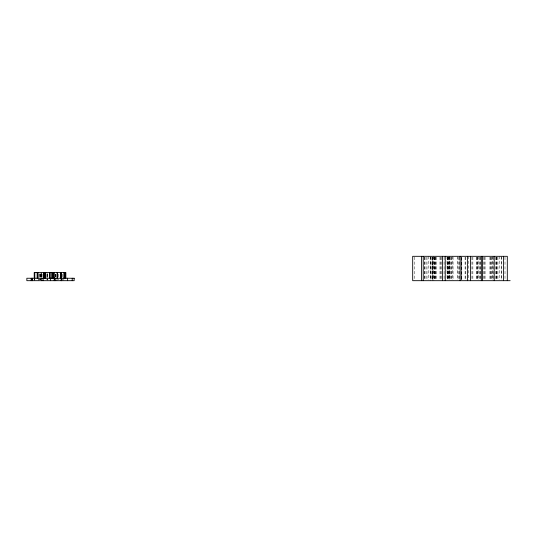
<?xml version="1.0" encoding="UTF-8"?>
<svg xmlns="http://www.w3.org/2000/svg" width="537" height="537" viewBox="0 0 537 537"><rect width="100%" height="100%" fill="white"/><g stroke="black" fill="none" stroke-linecap="round" stroke-linejoin="round"><path stroke-width="0.4" stroke-dasharray="2.69 2.01" d="M505.008 257.129L505.008 279.871M501.33 257.129L501.33 279.871M501.236 256.317L501.236 279.871M499.356 256.317L499.356 279.871M497.92 257.129L497.92 279.871M496.96 257.129L496.96 279.871M496.638 257.129L496.638 279.871M496.295 257.129L496.295 279.871M495.772 257.129L495.772 279.871M493.302 257.129L493.295 279.871M492.906 257.129L492.906 279.871M492.355 256.317L492.355 279.871M491.711 257.129L491.711 279.871M490.986 257.129L490.986 279.871M490.462 257.129L490.462 279.871M489.919 257.129L489.919 279.871M485.059 257.129L485.059 279.871M484.461 257.129L484.461 279.871M483.528 257.129L483.528 279.871M480.508 257.129L480.508 280.683M480.038 257.129L480.038 279.871M479.863 257.129L479.863 279.871M478.105 256.317L478.105 279.871M477.917 257.129L477.917 279.871M477.312 257.129L477.312 279.871M476.93 257.129L476.93 279.871M476.4 257.129L476.4 279.871M472.869 257.129L472.869 279.871M471.949 257.129L471.949 279.871M468.72 256.317L468.72 279.871M465.747 257.129L465.747 279.871M465.089 257.129L465.089 280.683M461.726 257.129L461.726 279.871M461.249 256.317L461.249 279.871M459.128 257.129L459.128 279.871M459.088 257.129L459.088 279.871M458.021 257.129L458.021 279.871M457.759 256.317L457.759 279.871M453.053 257.129L453.053 280.683M452.698 256.317L452.698 279.871M451.355 257.129L451.355 279.871M451.026 257.129L451.026 280.683M450.905 257.129L450.905 279.871M449.717 257.129L449.717 279.871M449.57 256.317L449.57 279.871M449.187 257.129L449.187 279.871M448.992 256.317L448.992 279.871M448.744 257.129L448.744 279.871M448.63 257.129L448.63 279.871M447.798 257.129L447.798 279.871M447.563 257.129L447.563 279.871M447.2 257.129L447.2 279.871M447.032 256.317L447.066 279.871M444.086 257.129L444.086 279.871M441.642 257.129L441.642 279.871M440.521 257.129L440.521 279.871M439.978 257.129L439.978 279.871M436.245 257.129L436.245 279.871M435.708 257.129L435.708 279.871M435.447 257.129L435.447 279.871M434.849 257.129L434.849 279.871M434.809 257.129L434.809 279.871M434.339 257.129L434.339 280.683M433.621 256.317L433.621 280.683M433.359 257.129L433.359 279.871M432.473 280.683L432.473 257.129L432.46 279.871M432.298 257.129L432.298 279.871M432.225 257.129L432.225 280.683M431.983 257.129L431.983 279.871M430.929 257.129L430.929 279.871M430.607 257.129L430.607 280.683M430.171 256.317L430.171 280.683M428.298 256.317L428.224 279.871M426.989 257.129L426.989 279.871M425.962 257.129L425.962 279.871M424.599 257.129L424.599 279.871M424.411 257.129L424.411 279.871M414.45 257.129L414.45 280.683M63.843 279.052L63.843 280.683M62.701 274.165L62.701 279.871M58.405 274.165L58.405 279.871M57.157 279.052L57.157 280.683M56.016 274.165L56.076 277.428M55.814 274.165L55.814 277.428M55.687 274.165L55.687 277.428M55.506 274.165L55.506 277.428M47.706 274.165L47.706 280.683M47.585 272.541L47.585 279.871M47.142 274.165L47.142 279.871M47.028 274.165L46.988 279.871M42.087 274.165L42.087 277.428M41.826 272.541L41.826 277.428M41.611 274.165L41.624 277.428M41.45 274.165L41.45 277.428M41.215 272.541L41.215 277.428M41.127 274.165L41.127 277.428M40.832 274.165L40.825 279.871M40.772 274.165L40.745 279.871M40.664 274.165L40.664 279.871M40.315 274.165L40.315 279.871M40.201 274.165L40.201 279.871M40.047 272.541L40.06 280.683M39.436 274.165L39.409 279.871M38.993 274.165L38.993 279.871M38.228 279.059L38.228 280.683M34.804 279.052L34.804 280.683M34.616 278.247L34.616 279.871M34.22 279.052L34.22 280.683M461.578 279.871L461.578 257.129L461.531 279.871"/><path stroke-width="0.81" d="M510.15 280.683L412.691 280.683L412.691 256.317L507.311 256.317L507.311 280.683M503.451 256.317L503.451 280.683M494.215 256.317L494.215 280.683M482.448 256.317L482.448 280.683M481.34 256.317L481.34 280.683M470.546 256.317L470.546 280.683M467.385 256.317L467.385 280.683M460.149 256.317L460.149 280.683M445.233 256.317L445.233 280.683M442.407 256.317L442.407 280.683M423.223 256.317L423.223 280.683M421.411 256.317L421.411 280.683M72.227 278.247L72.227 280.683M67.608 278.247L67.608 280.683M65.843 278.24L65.843 272.541L34.22 272.541L34.22 278.24M65.071 272.541L65.071 278.24M64.547 272.541L64.547 278.24M63.843 272.541L63.843 278.24M61.728 278.247L61.728 280.683M61.46 272.541L61.486 280.683M61.158 272.541L61.171 280.683M61.023 272.541L61.023 278.24M60.842 272.541L60.842 278.24M57.533 272.541L57.533 278.24M57.372 272.541L57.372 278.24M57.157 272.541L57.157 278.24M55.774 278.247L55.774 280.683M54.452 278.247L54.452 280.683M54.331 272.541L54.331 278.24M54.197 278.247L54.197 280.683M53.552 272.541L53.552 278.24M53.277 272.541L53.277 278.24M52.666 272.541L52.666 278.24M52.498 272.541L52.498 278.24M51.727 272.541L51.727 278.24M50.579 278.247L50.579 280.683M50.082 272.541L50.082 278.24M49.74 272.541L49.74 278.24M45.752 272.541L45.752 278.24M45.095 272.541L45.095 278.24M44.712 272.541L44.712 278.24M44.148 272.541L44.148 278.24M43.517 272.541L43.517 278.24M43.121 278.247L43.121 280.683M41.705 278.247L41.705 280.683M37.879 272.541L37.879 278.24M37.765 272.541L37.738 278.24M37.134 272.541L37.134 278.24M34.804 272.541L34.804 278.24M32.321 278.247L32.321 280.683M32.113 278.247L32.113 280.683M31.206 278.247L31.206 280.683M74.16 278.247L26.85 278.247L26.85 280.683L74.16 280.683L74.16 278.247"/></g></svg>
